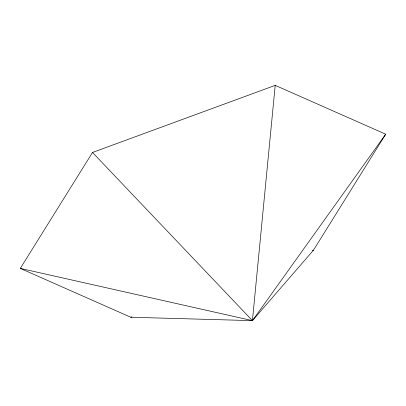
<?xml version="1.0" encoding="UTF-8"?>
<svg xmlns="http://www.w3.org/2000/svg" width="406" height="406" viewBox="0 0 406 406"><rect width="100%" height="100%" fill="white"/><g stroke="black" fill="none" stroke-linecap="round" stroke-linejoin="round"><path stroke-width="0.61" d="M275.212 85.361L252.43 320.638L130.788 317.243L20.3 268.402L92.512 152.463L275.212 85.361L385.7 134.198L313.488 250.142L252.43 320.638L20.3 268.402M385.7 134.198L252.43 320.638L92.512 152.463M130.788 317.243L131.98 316.807M312.3 250.578L313.488 250.142"/></g></svg>
